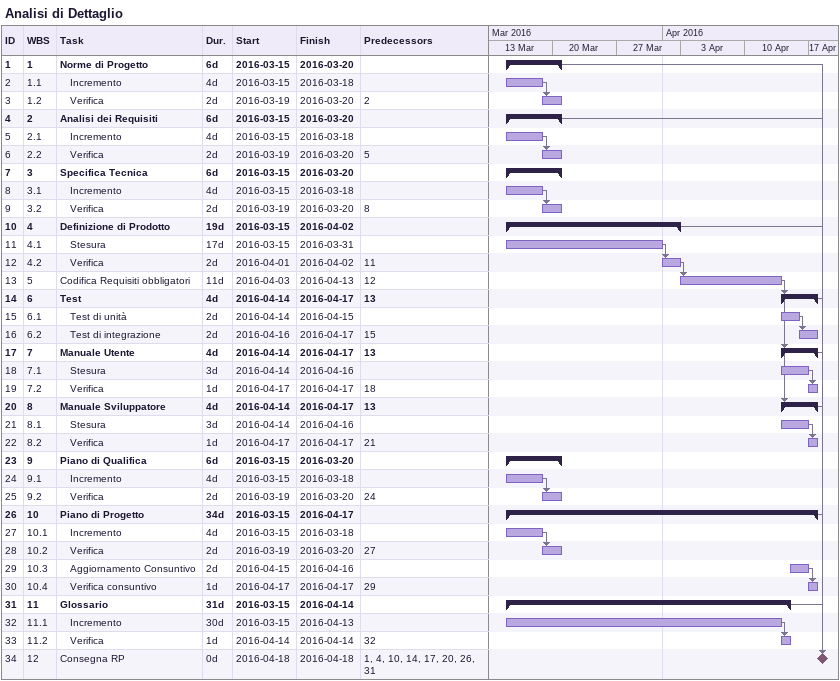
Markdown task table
Analisi di Dettaglio

| ID | WBS | Task | Duration | Start | Finish | Predecessors |
|---|---|---|---|---|---|---|
| 1 | 1 | **Norme di Progetto** | 6d | 2016-03-15 | 2016-03-20 |  |
| 2 | 1.1 | Incremento | 4d | 2016-03-15 | 2016-03-18 |  |
| 3 | 1.2 | Verifica | 2d | 2016-03-19 | 2016-03-20 | 2 |
| 4 | 2 | **Analisi dei Requisiti** | 6d | 2016-03-15 | 2016-03-20 |  |
| 5 | 2.1 | Incremento | 4d | 2016-03-15 | 2016-03-18 |  |
| 6 | 2.2 | Verifica | 2d | 2016-03-19 | 2016-03-20 | 5 |
| 7 | 3 | **Specifica Tecnica** | 6d | 2016-03-15 | 2016-03-20 |  |
| 8 | 3.1 | Incremento | 4d | 2016-03-15 | 2016-03-18 |  |
| 9 | 3.2 | Verifica | 2d | 2016-03-19 | 2016-03-20 | 8 |
| 10 | 4 | **Definizione di Prodotto** | 19d | 2016-03-15 | 2016-04-02 |  |
| 11 | 4.1 | Stesura | 17d | 2016-03-15 | 2016-03-31 |  |
| 12 | 4.2 | Verifica | 2d | 2016-04-01 | 2016-04-02 | 11 |
| 13 | 5 | Codifica Requisiti obbligatori | 11d | 2016-04-03 | 2016-04-13 | 12 |
| 14 | 6 | **Test** | 4d | 2016-04-14 | 2016-04-17 | 13 |
| 15 | 6.1 | Test di unità | 2d | 2016-04-14 | 2016-04-15 |  |
| 16 | 6.2 | Test di integrazione | 2d | 2016-04-16 | 2016-04-17 | 15 |
| 17 | 7 | **Manuale Utente** | 4d | 2016-04-14 | 2016-04-17 | 13 |
| 18 | 7.1 | Stesura | 3d | 2016-04-14 | 2016-04-16 |  |
| 19 | 7.2 | Verifica | 1d | 2016-04-17 | 2016-04-17 | 18 |
| 20 | 8 | **Manuale Sviluppatore** | 4d | 2016-04-14 | 2016-04-17 | 13 |
| 21 | 8.1 | Stesura | 3d | 2016-04-14 | 2016-04-16 |  |
| 22 | 8.2 | Verifica | 1d | 2016-04-17 | 2016-04-17 | 21 |
| 23 | 9 | **Piano di Qualifica** | 6d | 2016-03-15 | 2016-03-20 |  |
| 24 | 9.1 | Incremento | 4d | 2016-03-15 | 2016-03-18 |  |
| 25 | 9.2 | Verifica | 2d | 2016-03-19 | 2016-03-20 | 24 |
| 26 | 10 | **Piano di Progetto** | 34d | 2016-03-15 | 2016-04-17 |  |
| 27 | 10.1 | Incremento | 4d | 2016-03-15 | 2016-03-18 |  |
| 28 | 10.2 | Verifica | 2d | 2016-03-19 | 2016-03-20 | 27 |
| 29 | 10.3 | Aggiornamento Consuntivo | 2d | 2016-04-15 | 2016-04-16 |  |
| 30 | 10.4 | Verifica consuntivo | 1d | 2016-04-17 | 2016-04-17 | 29 |
| 31 | 11 | **Glossario** | 31d | 2016-03-15 | 2016-04-14 |  |
| 32 | 11.1 | Incremento | 30d | 2016-03-15 | 2016-04-13 |  |
| 33 | 11.2 | Verifica | 1d | 2016-04-14 | 2016-04-14 | 32 |
| 34 | 12 | Consegna RP | 0d | 2016-04-18 | 2016-04-18 | 1, 4, 10, 14, 17, 20, 26, 31 |
